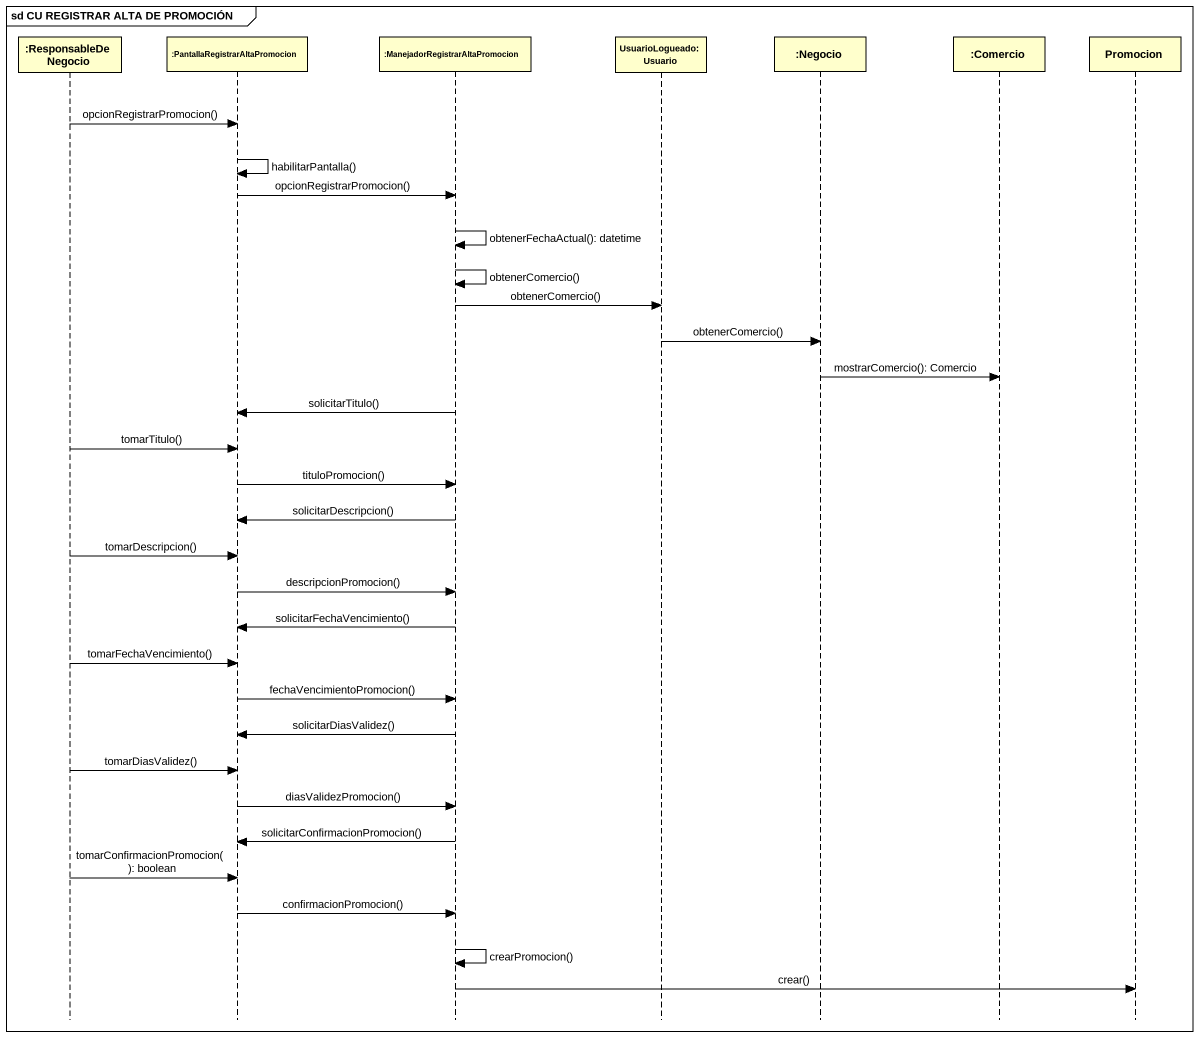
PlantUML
@startuml
mainframe sd CU REGISTRAR ALTA DE PROMOCIÓN
hide footbox
participant ":ResponsableDeNegocio" as ResponsableDeNegocio
participant ":PantallaRegistrarAltaPromocion" as PantallaRegistrarAltaPromoci
participant ":ManejadorRegistrarAltaPromocion" as ManejadorRegistrarAltaPromoc
participant "UsuarioLogueado: Usuario" as UsuarioLogueado_Usuario
participant ":Negocio" as Negocio
participant ":Comercio" as Comercio
participant Promocion

ResponsableDeNegocio -> PantallaRegistrarAltaPromoci : opcionRegistrarPromocion()
PantallaRegistrarAltaPromoci -> PantallaRegistrarAltaPromoci : habilitarPantalla()
PantallaRegistrarAltaPromoci -> ManejadorRegistrarAltaPromoc : opcionRegistrarPromocion()
ManejadorRegistrarAltaPromoc -> ManejadorRegistrarAltaPromoc : obtenerFechaActual(): datetime
ManejadorRegistrarAltaPromoc -> ManejadorRegistrarAltaPromoc : obtenerComercio()
ManejadorRegistrarAltaPromoc -> UsuarioLogueado_Usuario : obtenerComercio()
UsuarioLogueado_Usuario -> Negocio : obtenerComercio()
Negocio -> Comercio : mostrarComercio(): Comercio
ManejadorRegistrarAltaPromoc -> PantallaRegistrarAltaPromoci : solicitarTitulo()
ResponsableDeNegocio -> PantallaRegistrarAltaPromoci : tomarTitulo()
PantallaRegistrarAltaPromoci -> ManejadorRegistrarAltaPromoc : tituloPromocion()
ManejadorRegistrarAltaPromoc -> PantallaRegistrarAltaPromoci : solicitarDescripcion()
ResponsableDeNegocio -> PantallaRegistrarAltaPromoci : tomarDescripcion()
PantallaRegistrarAltaPromoci -> ManejadorRegistrarAltaPromoc : descripcionPromocion()
ManejadorRegistrarAltaPromoc -> PantallaRegistrarAltaPromoci : solicitarFechaVencimiento()
ResponsableDeNegocio -> PantallaRegistrarAltaPromoci : tomarFechaVencimiento()
PantallaRegistrarAltaPromoci -> ManejadorRegistrarAltaPromoc : fechaVencimientoPromocion()
ManejadorRegistrarAltaPromoc -> PantallaRegistrarAltaPromoci : solicitarDiasValidez()
ResponsableDeNegocio -> PantallaRegistrarAltaPromoci : tomarDiasValidez()
PantallaRegistrarAltaPromoci -> ManejadorRegistrarAltaPromoc : diasValidezPromocion()
ManejadorRegistrarAltaPromoc -> PantallaRegistrarAltaPromoci : solicitarConfirmacionPromocion()
ResponsableDeNegocio -> PantallaRegistrarAltaPromoci : tomarConfirmacionPromocion(): boolean
PantallaRegistrarAltaPromoci -> ManejadorRegistrarAltaPromoc : confirmacionPromocion()
ManejadorRegistrarAltaPromoc -> ManejadorRegistrarAltaPromoc : crearPromocion()
ManejadorRegistrarAltaPromoc -> Promocion : crear()
@enduml
